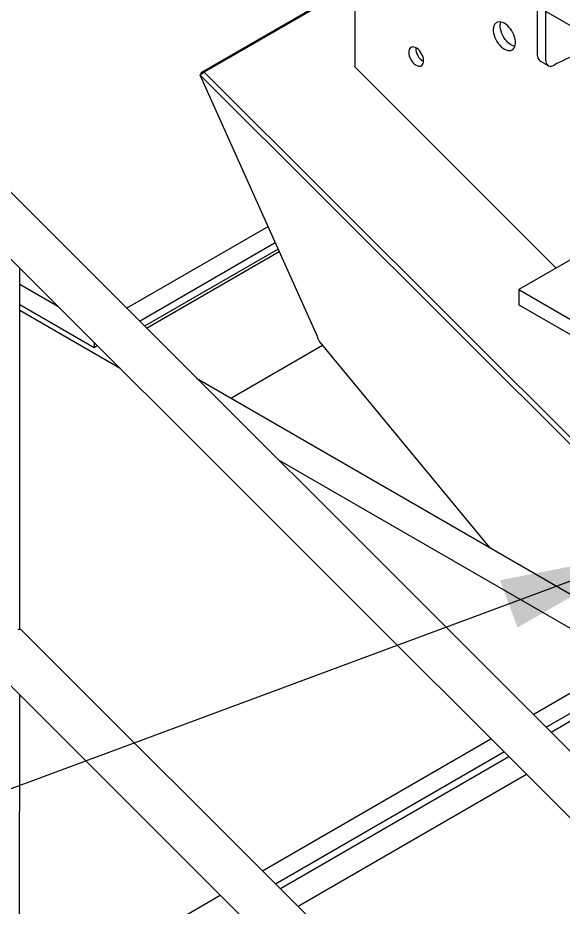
# Model space of a CAD drawing. Header units: millimetres. Extents: x 0 to 55611, y 0 to 32827.
# Drawn here: x 41805 to 42250, y 13059 to 13784 of the extents above; entities that cross this region are included whole.
import ezdxf

# ---------------------------------------------------------------- set-up
doc = ezdxf.new("R2010")
doc.units = ezdxf.units.MM
doc.header["$LTSCALE"] = 10
doc.linetypes.add('SLD-Continua', pattern=[0])
doc.layers.add('EQUIPO', color=30, linetype='SLD-Continua')
doc.layers.add('STRUC', color=5, linetype='SLD-Continua')
doc.styles.add('1', font='romans.shx', dxfattribs={"height": 125})
doc.dimstyles.new('50', dxfattribs={"dimscale": 0, "dimtxt": 125, "dimasz": 125, "dimexe": 125, "dimexo": 125, "dimgap": 50, "dimtad": 1, "dimdec": 0, "dimlfac": 49.861111, "dimzin": 1, "dimtxsty": '1', "dimcen": 2.5, "dimclrd": 1, "dimclre": 1, "dimadec": 0, "dimazin": 0, "dimtfac": 1, "dimtdec": 0, "dimtmove": 0, "dimatfit": 3, "dimfxl": 1, "dimtzin": 1, "dimarcsym": 0})

msp = doc.modelspace()

# ---------------------------------------------------------------- linework, layer by layer
at = {"color": 7, "linetype": 'SLD-Continua', "lineweight": 25}
for p, q in [((42290.35, 13606.52), (42213.79, 13562.33)), ((42213.79, 13562.33), (42213.79, 13549.88)), ((42213.79, 13562.33), (42722.91, 13268.42)), ((42213.79, 13549.88), (42722.91, 13255.97))]:
    msp.add_line(p, q, dxfattribs=at)
at = {"layer": 'EQUIPO', "linetype": 'SLD-Continua', "lineweight": 25}
for p, q in [((42079.96, 14762.02), (42079.96, 13743.67)), ((42228.72, 13828.95), (42228.72, 13753.43)), ((42079.96, 13811.35), (41954.31, 13738.81)), ((42079.96, 13810.33), (41957.25, 13739.49)), ((42235.51, 13789.1), (42550.03, 13607.53)), ((42235.51, 13789.1), (42235.51, 13749.52)), ((42079.96, 13743.67), (42244.16, 13579.86)), ((42230.83, 13748.78), (42237.61, 13744.86)), ((41953.66, 13737.42), (41957.25, 13739.49)), ((42288.38, 13403.51), (41953.66, 13737.42)), ((41953.66, 13737.42), (42049.31, 13524.46)), ((41957.25, 13739.49), (41954.31, 13738.81)), ((41954.31, 13738.81), (41954.67, 13738)), ((42291.97, 13405.58), (41957.25, 13739.49)), ((41957.25, 13739.49), (41957.25, 13739.49)), ((42051.28, 13519.76), (42189.36, 13352.59))]:
    msp.add_line(p, q, dxfattribs=at)
at = {"layer": 'EQUIPO', "linetype": 'SLD-Continua', "lineweight": 25, "flags": 128}
for points in [[(42193.34, 13777.23), (42192.98, 13775.94), (42192.81, 13774.49), (42192.84, 13772.91), (42193.08, 13771.23), (42193.51, 13769.5), (42194.13, 13767.76), (42194.91, 13766.03), (42195.86, 13764.37), (42196.94, 13762.8), (42198.13, 13761.37), (42199.4, 13760.1), (42200.72, 13759.03), (42202.07, 13758.17), (42203.42, 13757.55), (42204.73, 13757.18), (42205.98, 13757.06), (42207.13, 13757.21), (42208.17, 13757.62), (42209.06, 13758.27), (42209.8, 13759.16), (42210.35, 13760.26), (42210.72, 13761.56), (42210.89, 13763.01), (42210.85, 13764.59), (42210.62, 13766.26), (42210.19, 13767.99), (42209.57, 13769.74), (42208.78, 13771.46), (42207.84, 13773.13), (42206.76, 13774.69), (42205.57, 13776.13), (42204.3, 13777.4), (42202.97, 13778.47), (42201.62, 13779.33), (42200.28, 13779.95), (42198.97, 13780.32), (42197.72, 13780.43), (42196.56, 13780.29), (42195.53, 13779.88), (42194.63, 13779.23), (42193.9, 13778.34), (42193.34, 13777.23)], [(42210.42, 13760.44), (42210.39, 13760.44), (42209.08, 13760.81), (42207.73, 13761.44), (42206.38, 13762.29), (42205.05, 13763.37), (42203.78, 13764.64), (42202.59, 13766.07), (42201.52, 13767.64), (42200.57, 13769.3), (42199.78, 13771.02), (42199.16, 13772.77), (42198.73, 13774.5), (42198.5, 13776.17), (42198.47, 13777.75), (42198.63, 13779.21), (42198.94, 13780.33)], [(42124.25, 13757.87), (42123.97, 13756.78), (42123.89, 13755.54), (42124.01, 13754.18), (42124.34, 13752.75), (42124.86, 13751.3), (42125.56, 13749.88), (42126.4, 13748.54), (42127.37, 13747.32), (42128.42, 13746.27), (42129.53, 13745.42), (42130.65, 13744.8), (42131.75, 13744.43), (42132.79, 13744.32), (42133.73, 13744.48), (42134.54, 13744.91), (42135.2, 13745.58), (42135.68, 13746.47), (42135.97, 13747.56), (42136.05, 13748.81), (42135.92, 13750.17), (42135.59, 13751.6), (42135.07, 13753.04), (42134.38, 13754.46), (42133.53, 13755.8), (42132.57, 13757.02), (42131.51, 13758.07), (42130.4, 13758.92), (42129.28, 13759.55), (42128.18, 13759.92), (42127.15, 13760.02), (42126.2, 13759.86), (42125.39, 13759.44), (42124.73, 13758.77), (42124.25, 13757.87)], [(42235.51, 13749.52), (42235.61, 13748.18), (42235.92, 13747), (42236.42, 13746), (42237.09, 13745.23), (42237.93, 13744.7), (42238.91, 13744.43), (42239.99, 13744.42), (42241.15, 13744.67), (42242.36, 13745.18)]]:
    msp.add_lwpolyline(points, dxfattribs=at)
at = {"layer": 'EQUIPO', "linetype": 'SLD-Continua', "lineweight": 25}
for centre, radius, start, end in [((42142.32, 13759.3), 12.76, 179.49998, 240.49464), ((42309.65, 13620.19), 141.95, 100.82198, 118.2977), ((42233.83, 13752.94), 5.13, 174.49562, 234.1922), ((42060.81, 13526.51), 11.68, 190.10197, 215.32462)]:
    msp.add_arc(centre, radius, start, end, dxfattribs=at)
at = {"layer": 'STRUC', "linetype": 'SLD-Continua', "lineweight": 25}
for p, q in [((43539.25, 11905.07), (41788.85, 13651.99)), ((41893.86, 13547.19), (42009.2, 13613.77)), ((41786.91, 13599.72), (43501.05, 11889)), ((41904.39, 13536.68), (42015.11, 13600.6)), ((42017.44, 13595.41), (41908.54, 13532.54)), ((41910.09, 13530.99), (42018.32, 13593.46)), ((41806.77, 13285.61), (41806.85, 13579.81)), ((41806.85, 13566.81), (41837.76, 13548.97)), ((41806.85, 13550.22), (41867.35, 13515.3)), ((41888.74, 13498.09), (41806.85, 13545.37)), ((41867.35, 13519.44), (41867.35, 13515.3)), ((41867.35, 13515.3), (41869.98, 13516.81)), ((42053.72, 13516.8), (41979.31, 13473.84)), ((41950.95, 13490.22), (42334.58, 13268.75)), ((42301.03, 13260.08), (42017.59, 13423.71)), ((42260.97, 12833.19), (41808.22, 13285.04)), ((42225.33, 13216.38), (42301.03, 13260.08)), ((41788.3, 13250.72), (42633.1, 12407.59)), ((42235.86, 13205.87), (42301.03, 13243.49)), ((41806.65, 12850.88), (41806.76, 13232.29)), ((42277.95, 13223.63), (42240.01, 13201.73)), ((42004.66, 13088.99), (42190.92, 13196.52)), ((42015.19, 13078.48), (42201.45, 13186)), ((42205.6, 13181.87), (42019.34, 13074.34)), ((42219.95, 13167.54), (42033.69, 13060.02)), ((41826.05, 12985.88), (41970.25, 13069.13))]:
    msp.add_line(p, q, dxfattribs=at)
msp.add_ellipse((41805.17, 13280.36), major_axis=(2.56, 5.04), ratio=0.574981, start_param=6.098506, end_param=7.006763, dxfattribs=at)

# ---------------------------------------------------------------- leaders
msp.add_leader([(42322.63, 13349.87), (40562.71, 12697.2)], dimstyle='50', override={"dimscale": 1, "dimlfac": 1})

doc.saveas('drawing.dxf')
